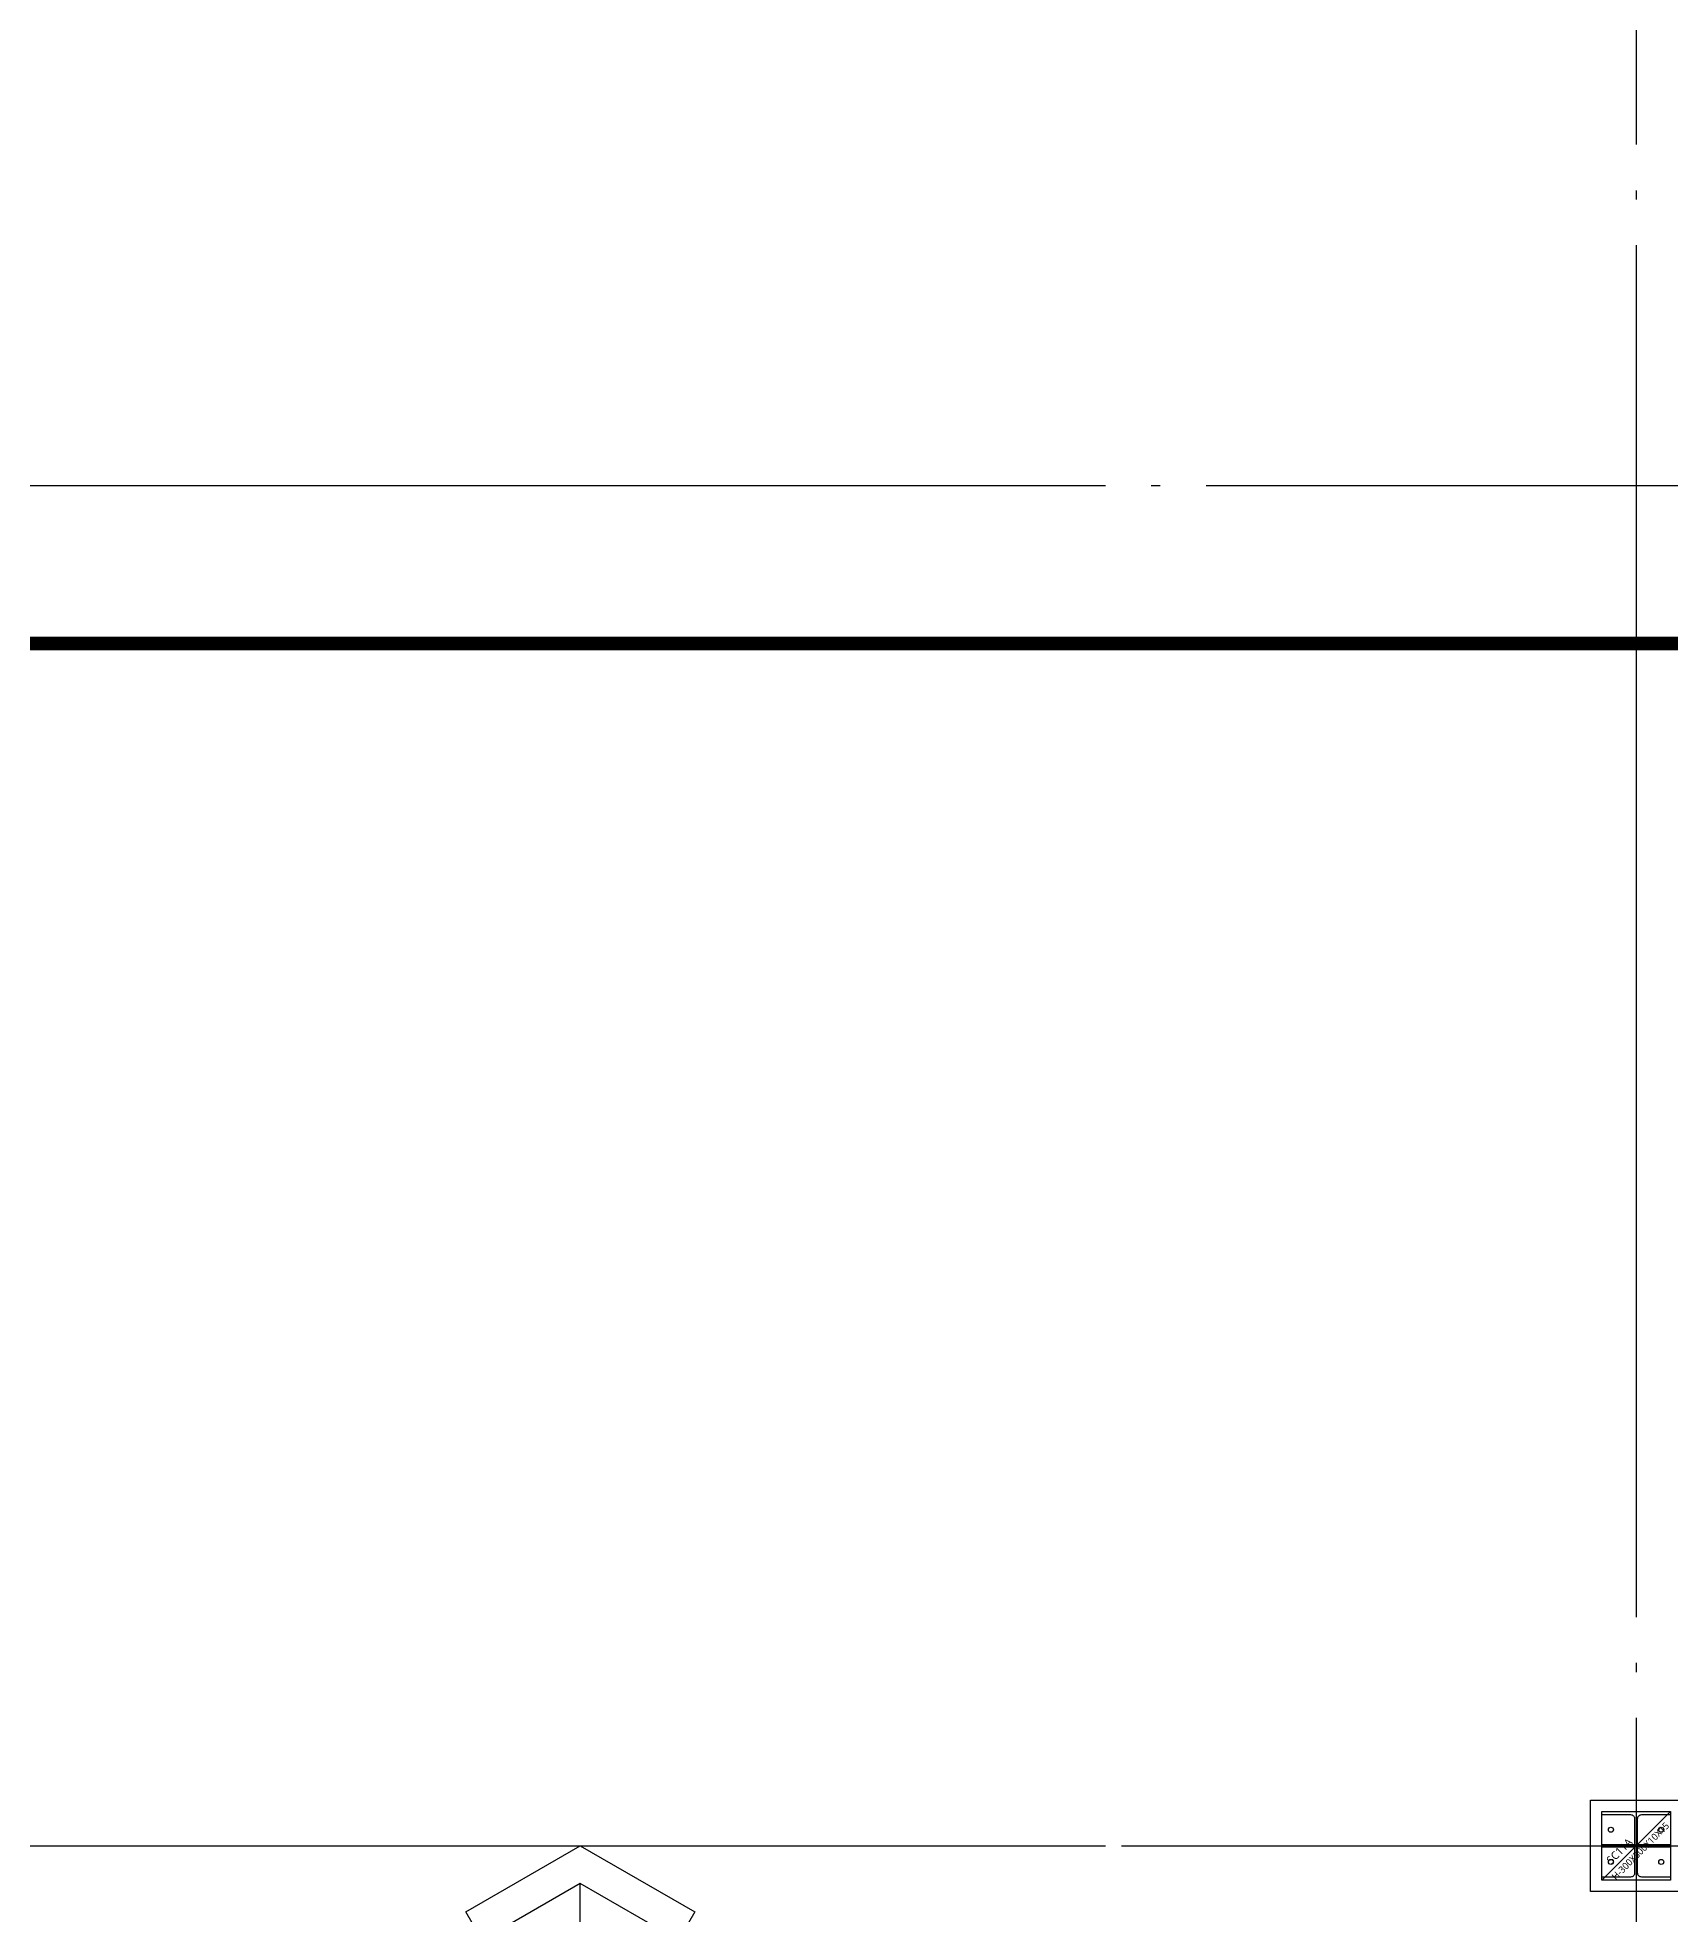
# Model space of a CAD drawing. Header units: millimetres. Extents: x -734060 to 504600, y -7739 to 118800.
# Drawn here: x 46512 to 53650, y 55600 to 63808 of the extents above; entities that cross this region are included whole.
import ezdxf
from ezdxf.enums import TextEntityAlignment as Align

# ---------------------------------------------------------------- set-up
doc = ezdxf.new("R2010")
doc.units = ezdxf.units.MM
doc.header["$LTSCALE"] = 200
for name, pattern in [('CEN-GAUN', [32.2, 30, -1, 0.2, -1]), ('HID', [2.3, 1.5, -0.8]), ('HIDDEN', [0.375, 0.25, -0.125])]:
    doc.linetypes.add(name, pattern=pattern)
doc.layers.get('DEFPOINTS').update_dxf_attribs({"color": 137})
for name, color, linetype in [('0-TEXT SLAB', 7, 'Continuous'), ('09GIRDER', 2, 'Continuous'), ('0배근라인', 4, 'HIDDEN'), ('CEN', 1, 'CEN-GAUN'), ('S-STG', 4, 'Continuous'), ('STEEL BASE', 13, 'Continuous'), ('SYM-LEAD', 6, 'Continuous')]:
    doc.layers.add(name, color=color, linetype=linetype)
doc.styles.add('스타일1', font='malgun.ttf')

# ---------------------------------------------------------------- blocks, each defined once
blk = doc.blocks.new('S-SC11A')
at = {"layer": '09GIRDER'}
blk.add_lwpolyline([(-150, -150), (-150, -135), (-23, -135, 0.414214), (-5, -117), (-5, 117, 0.414214), (-23, 135), (-150, 135), (-150, 150), (150, 150), (150, 135), (23, 135, 0.414214), (5, 117), (5, -117, 0.414214), (23, -135), (150, -135), (150, -150)], format="xyb", close=True, dxfattribs=at)
at = {"layer": 'DEFPOINTS'}
blk.add_line((-150, -150), (150, 150), dxfattribs=at)
blk.add_lwpolyline([(-150, 150), (150, 150), (150, -150), (-150, -150)], close=True, dxfattribs=at)
at = {"layer": 'STEEL BASE'}
for points in [[(-200, 200), (200, 200), (200, -200), (-200, -200)], [(-150, 6), (-5, 6), (-5, -6), (-150, -6)], [(5, 6), (150, 6), (150, -6), (5, -6)]]:
    blk.add_lwpolyline(points, close=True, dxfattribs=at)
for centre in [(-110, 70.5), (110, 70.5), (-110, -70.5), (110, -70.5)]:
    blk.add_circle(centre, 11, dxfattribs=at)
at = {"layer": 'DEFPOINTS', "style": '스타일1'}
blk.add_text('H-300X300X10X15', height=30, rotation=45, dxfattribs=at).set_placement((18.7, -22.5), align=Align.MIDDLE_CENTER)
blk.add_text('SC11A', height=35, rotation=45, dxfattribs=at).set_placement((-108.6, -82.9))
blk = doc.blocks.new('x-stu-1Fcol')
blk.add_blockref('S-SC11A', (12000, -30000))
blk = doc.blocks.new('*U55')
at = {"layer": 'SYM-LEAD'}
blk.add_line((48141.6, 67814), (38406.1, 67814), dxfattribs=at)
blk.add_lwpolyline([(38654, 68243.1), (38406.1, 67814), (38654, 67384.9), (38529.9, 67314), (38241.6, 67814), (38529.9, 68314)], close=True, dxfattribs=at)

msp = doc.modelspace()

# ---------------------------------------------------------------- linework, layer by layer
at = {"layer": '0-TEXT SLAB', "linetype": 'HID', "ltscale": 3, "const_width": 60}
msp.add_lwpolyline([(91500, 61158.484), (41650, 61158.484)], dxfattribs=at)
at = {"layer": '0배근라인', "ltscale": 10}
msp.add_line((41500, 55900), (91500, 55900), dxfattribs=at)
at = {"layer": 'CEN'}
for p, q in [((53500, 95100), (53500, 32900)), ((32300, 61850), (103500, 61850)), ((32300, 55900), (117500, 55900))]:
    msp.add_line(p, q, dxfattribs=at)

# ---------------------------------------------------------------- block references
msp.add_blockref('x-stu-1Fcol', (41500, 85900))
at = {"layer": 'S-STG', "rotation": 270}
msp.add_blockref('*U55', (-18929.006, 94141.55), dxfattribs=at)

doc.saveas('drawing.dxf')
